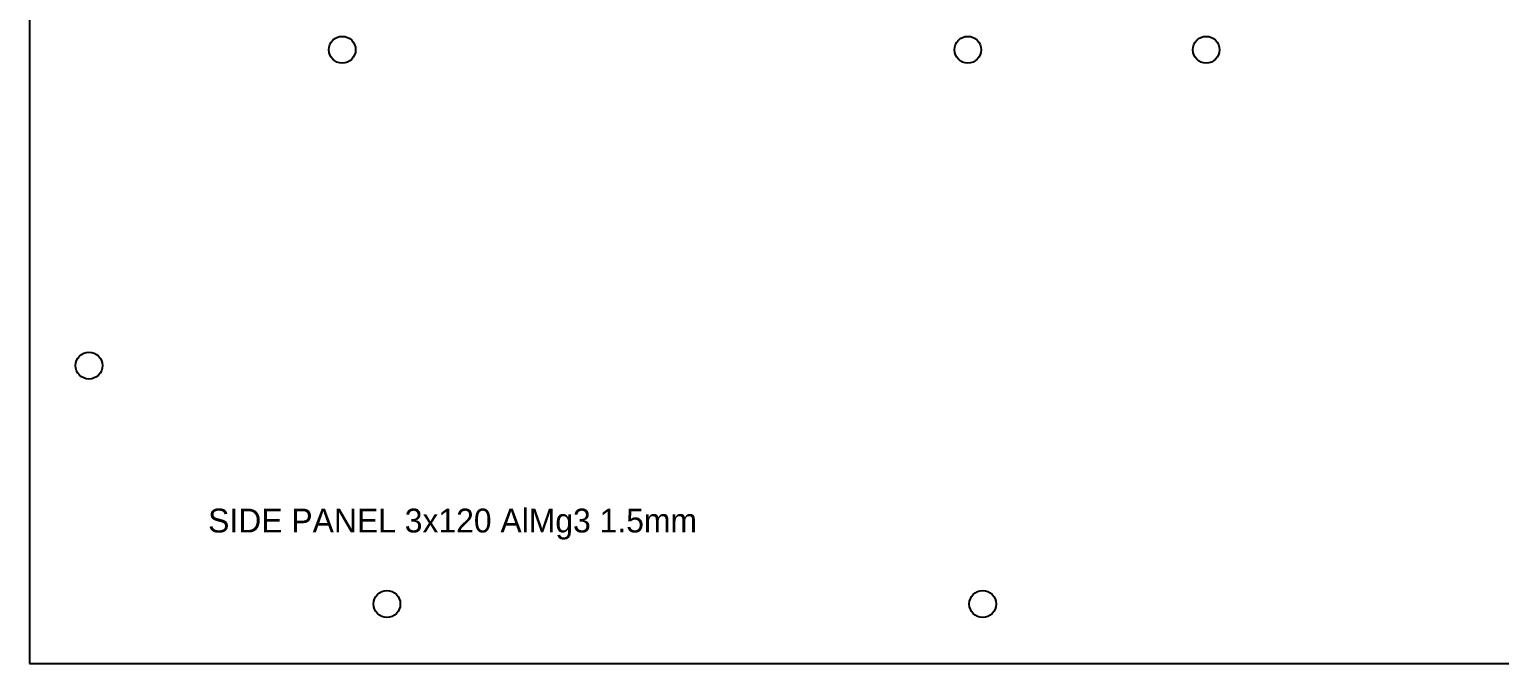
# Model space of a CAD drawing. Header units: millimetres. Extents: x 0 to 500, y 0 to 571.
# Drawn here: x 0 to 246.8, y 0 to 106.4 of the extents above; entities that cross this region are included whole.
import ezdxf

# ---------------------------------------------------------------- set-up
doc = ezdxf.new("R2010")
doc.units = ezdxf.units.MM
doc.layers.add('CUT', color=1, linetype='CONTINUOUS')
doc.layers.add('ENGRAVE', color=5, linetype='CONTINUOUS')

msp = doc.modelspace()

# ---------------------------------------------------------------- linework, layer by layer
at = {"layer": 'CUT'}
for p, q in [((0, 571), (0, 0)), ((0, 0), (500, 0))]:
    msp.add_line(p, q, dxfattribs=at)
for centre in [(52.5, 103), (157.5, 103), (197.5, 103), (10, 50), (60, 10), (160, 10)]:
    msp.add_circle(centre, 2.25, dxfattribs=at)

# ---------------------------------------------------------------- texts
at = {"layer": 'ENGRAVE'}
msp.add_text('SIDE PANEL 3x120 AlMg3 1.5mm', height=4, dxfattribs=at).set_placement((30, 22))

doc.saveas('drawing.dxf')
